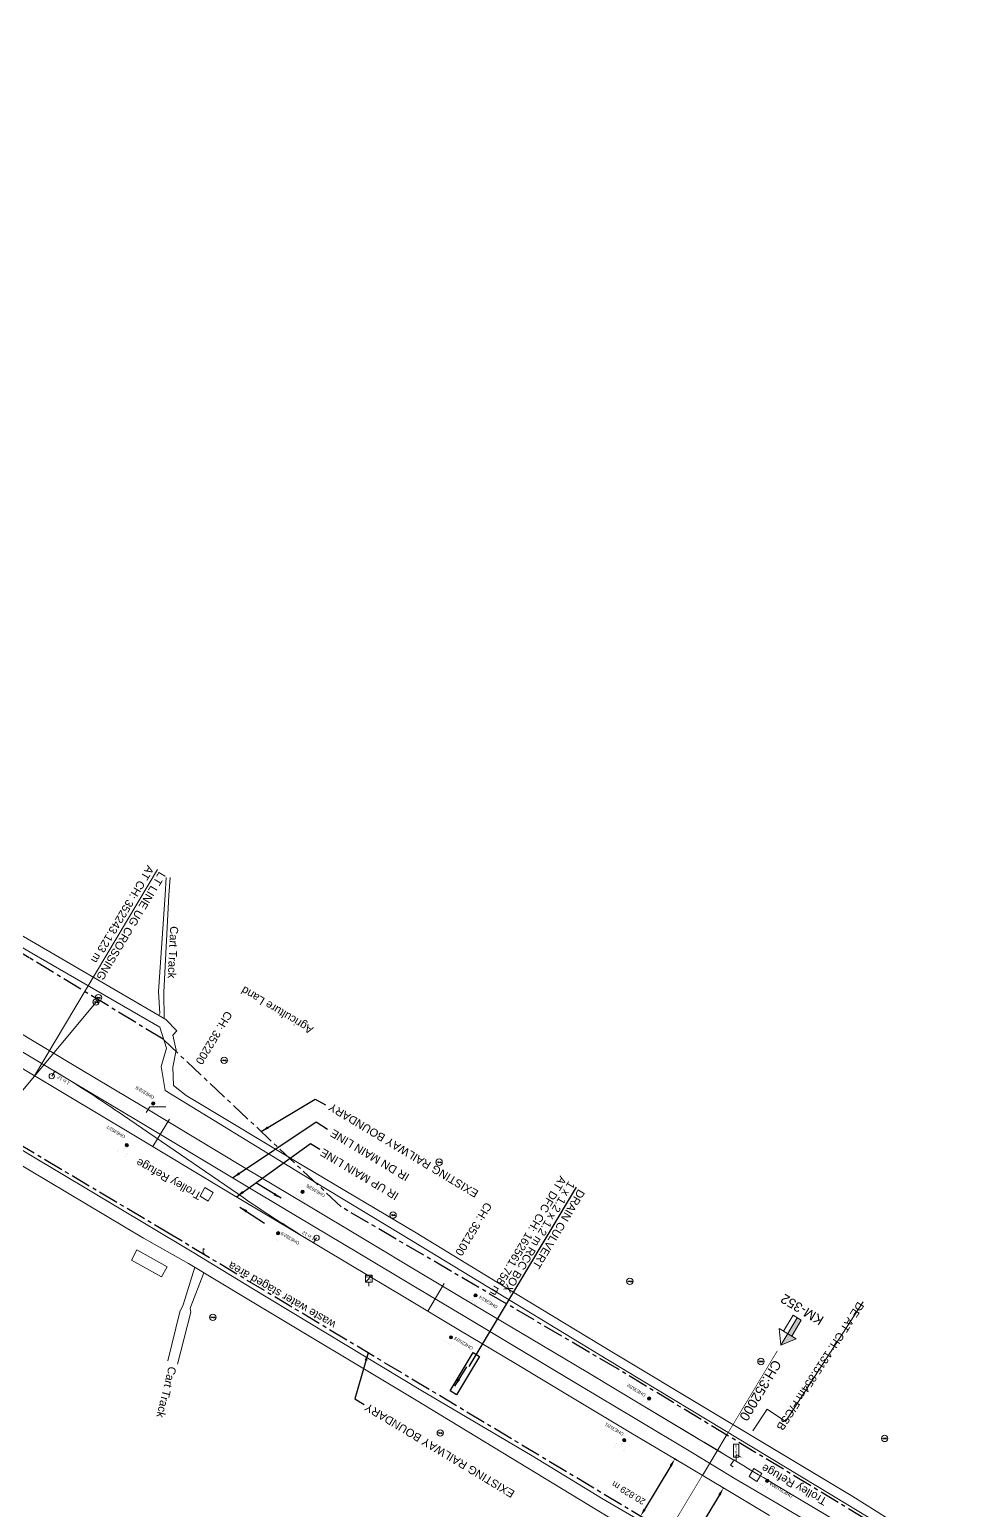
# Model space of a CAD drawing. Header units: metres. Extents: x 593168 to 611286, y 3401475 to 3412398.
# Drawn here: x 600756.5 to 601046.6, y 3407671.8 to 3408134.4 of the extents above; entities that cross this region are included whole.
import ezdxf
from ezdxf.enums import TextEntityAlignment as Align

# ---------------------------------------------------------------- set-up
doc = ezdxf.new("R2010")
doc.units = ezdxf.units.M
doc.header["$MEASUREMENT"] = 0
for name, pattern in [('CENTER', [2, 1.25, -0.25, 0.25, -0.25]), ('DASHED', [0.75, 0.5, -0.25]), ('PHANTOM2', [1.25, 0.625, -0.125, 0.125, -0.125, 0.125, -0.125])]:
    doc.linetypes.add(name, pattern=pattern)
doc.layers.get('Defpoints').update_dxf_attribs({"lineweight": 0})
for name, color, linetype, lineweight in [('Cart Track', 34, 'Continuous', 0), ('Commercial Building Pucca', 251, 'Continuous', 0), ('DFCC BOUNDARY', 6, 'CENTER', 0), ("DORAHA STN. SRJ's", 251, 'Continuous', 0), ('Electric Pole', 251, 'Continuous', 0), ('Existing IR Chainage', 7, 'Continuous', 0), ('Existing IR Track', 7, 'Continuous', 0), ('HT & LT DETAILS IN PLAN', 7, 'Continuous', 0), ('IR PROP. DETAILS', 190, 'Continuous', 18), ('KM STONE', 7, 'Continuous', 0), ('Lamp_Post', 251, 'Continuous', 0), ('OHE MAST', 8, 'Continuous', 0), ('OHE MAST TEXT', 8, 'Continuous', 0), ('PWR_LINE', 134, 'POWER', 0), ('Side Details', 251, 'Continuous', 0), ('SRJ13A', 251, 'Continuous', 0), ('STOP', 251, 'Continuous', 0), ('Subroad Edge', 34, 'Continuous', 0), ('Text1', 251, 'Continuous', 0), ('Trolley Stand', 251, 'Continuous', 0), ('Water Logged Area', 5, 'Continuous', 0), ('WL', 7, 'Continuous', 0)]:
    doc.layers.add(name, color=color, linetype=linetype, lineweight=lineweight)
for name, color, linetype in [('DRAIN CULVERT', 1, 'Continuous'), ('Existing Railway Boundary', 7, 'CENTER'), ('MATCH LINE', 7, 'Continuous')]:
    doc.layers.add(name, color=color, linetype=linetype)
doc.styles.add('CUT-FILL', font='cut-fill.shx', dxfattribs={"height": 2})
doc.styles.get("Standard").update_dxf_attribs({"font": 'arial.ttf'})
doc.styles.add('Style-Arial', font='arial.ttf')
doc.linetypes.add('POWER', pattern='A,10,-0.2,[131,ltypeshp.shx,S=0.4,R=0,X=-0.2,Y=0],-0.2,[131,ltypeshp.shx,S=0.4,R=180,X=1.2,Y=0],-1.2,-0.2,[131,ltypeshp.shx,S=0.4,R=0,X=-0.2,Y=0],-0.2,[131,ltypeshp.shx,S=0.4,R=180,X=1.2,Y=0],-1.2,-0.2,[131,ltypeshp.shx,S=0.4,R=0,X=-0.2,Y=0],-0.2,[131,ltypeshp.shx,S=0.4,R=180,X=1.2,Y=0],-1.2', length=14.8)
doc.dimstyles.new('ISO-25', dxfattribs={"dimtxt": 2.5, "dimasz": 2.5, "dimexe": 1.25, "dimexo": 0.625, "dimtad": 1, "dimtxsty": 'Standard', "dimcen": 2.5, "dimadec": 0, "dimazin": 0, "dimtfac": 1, "dimtmove": 0, "dimatfit": 3, "dimfxl": 1, "dimarcsym": 0})
doc.dimstyles.get("Standard").update_dxf_attribs({"dimtxt": 2.5, "dimasz": 0.18, "dimexe": 0.18, "dimexo": 0.0625, "dimgap": 0.09, "dimtad": 0, "dimtih": 1, "dimtoh": 1, "dimdec": 3, "dimzin": 0, "dimdsep": 46, "dimtxsty": 'Standard', "dimcen": 0.09, "dimaunit": 1, "dimadec": 4, "dimazin": 0, "dimtfac": 1, "dimtdec": 3, "dimtofl": 0, "dimtmove": 0, "dimatfit": 3, "dimfxl": 1, "dimtolj": 1, "dimtzin": 0, "dimarcsym": 0})

# ---------------------------------------------------------------- blocks, each defined once
blk = doc.blocks.new('EP')
blk.add_hatch(color=8).paths.add_polyline_path([(-0.21, -0.05), (-0.21, 0.16), (-0.93, -0.01), (-0.31, 0.07), (-0.31, -0.19), (0.31, 0), (0.31, -0.24), (0.94, -0.01), (0.41, -0.1), (0.43, 0.15)])
at = {"color": 8}
for p, q in [((-0.93, -0.01), (-0.21, 0.16)), ((-0.31, 0.07), (-0.93, -0.01)), ((-0.31, -0.19), (-0.31, 0.07)), ((0.31, 0), (-0.31, -0.19)), ((-0.21, 0.16), (-0.21, -0.05)), ((-0.21, -0.05), (0.43, 0.15)), ((0.31, -0.24), (0.31, 0)), ((0.43, 0.15), (0.41, -0.1)), ((0.94, -0.01), (0.31, -0.24)), ((0.41, -0.1), (0.94, -0.01))]:
    blk.add_line(p, q, dxfattribs=at)
blk.add_circle((0, 0), 1, dxfattribs=at)
blk = doc.blocks.new('LP')
for points in [[(0, 0), (0, 1.5)], [(0.25, 1.35), (0.44, 1.35)]]:
    blk.add_lwpolyline(points)
for centre, radius, start, end in [((0.07, 0.99), 0.519, 57.6425, 97.3165), ((0.34, 1.33), 0.094, 11.7012, 168.0476)]:
    blk.add_arc(centre, radius, start, end)
at = {"extrusion": (0, 0, -1)}
blk.add_ellipse((0, 0.01), major_axis=(0.308, 0), ratio=0.400495, dxfattribs=at)
blk.add_ellipse((0.35, 1.36), major_axis=(0.0017, 0.0438), ratio=0.461056, start_param=1.74022, end_param=4.575836)
blk = doc.blocks.new('WL')
at = {"layer": 'WL'}
for p, q in [((1.07, 3.42), (-1.06, 3.42)), ((-1.06, 3.42), (-1.06, 1.29)), ((-1.06, 1.29), (1.07, 1.29)), ((0, 1.29), (0, 0)), ((1.07, 1.29), (1.07, 3.42))]:
    blk.add_line(p, q, dxfattribs=at)
blk.add_lwpolyline([(-1.06, 1.29), (1.07, 3.42)], dxfattribs=at)
at = {"layer": 'WL', "style": 'CUT-FILL'}
for s, p in [('W', (-0.08, 3.25)), ('L', (0.61, 2.26))]:
    blk.add_text(s, height=0.739, rotation=180, dxfattribs=at).set_placement(p)
blk = doc.blocks.new('STOP')
at = {"layer": 'SRJ13A'}
blk.add_lwpolyline([(0.84, 5.38), (-0.84, 5.38), (-0.84, 1.32), (0.84, 1.32)], close=True, dxfattribs=at)
blk.add_lwpolyline([(0, 1.32), (0, 0)], dxfattribs=at)
at = {"layer": 'SRJ13A', "style": 'CUT-FILL'}
for s, p in [('S', (0.27, 5.16)), ('P', (0.13, 2.3)), ('O', (0.37, 3.27)), ('T', (0.31, 4.2))]:
    blk.add_text(s, height=0.739, rotation=180, dxfattribs=at).set_placement(p)
blk = doc.blocks.new('KM POST PLAN')
h = blk.add_hatch(color=256)
h.dxf.hatch_style = 1
h.paths.add_polyline_path([(0, -8.47), (-3, -8.47), (-3, -20), (0, -20)])
h.paths.add_polyline_path([(0, -8.47), (0, 0), (-6.25, -8.47)])
for points in [[(0, 0), (-6.25, -8.47), (6.25, -8.47)], [(0, 0), (0, -20)], [(0, 0), (6.25, -8.47)], [(3, -8.47), (3, -20), (-3, -20), (-3, -8.47)]]:
    blk.add_lwpolyline(points)
at = {"style": 'Style-Arial'}
blk.add_attdef('KM-POST', text='', height=6, dxfattribs=at).set_placement((0, -26, -263.95), align=Align.MIDDLE_CENTER)
blk = doc.blocks.new('OHE MAST')
h = blk.add_hatch(color=256)
h.dxf.hatch_style = 1
edge = h.paths.add_edge_path()
edge.add_arc((0, 0), 0.514, 0, 360)
at = {"const_width": 0.01}
for points in [[(1.5, 3.5), (1.5, 2), (-1.5, 2), (-1.5, 3.5)], [(0, 2), (0, 0)]]:
    blk.add_lwpolyline(points, dxfattribs=at)
blk.add_circle((0, 0), 0.514)
blk = doc.blocks.new('*D175')
at = {"layer": 'Defpoints', "color": 0, "linetype": 'ByBlock', "ltscale": 5, "transparency": 16777216}
for p in [(600972.69, 3407679.04), (600961.96, 3407661.16), (600962.46, 3407660.86)]:
    blk.add_point(p, dxfattribs=at)
at = {"layer": 'DFCC BOUNDARY', "color": 0, "linetype": 'ByBlock', "lineweight": -2, "ltscale": 5, "transparency": 16777216}
for p, q in [((600972.79, 3407678.98), (600973.29, 3407678.68)), ((600971.9, 3407676.6), (600963.75, 3407663.01)), ((600962.07, 3407661.1), (600962.57, 3407660.8))]:
    blk.add_line(p, q, dxfattribs=at)
at = {"layer": 'DFCC BOUNDARY', "color": 0, "linetype": 'ByBlock', "ltscale": 5, "transparency": 16777216}
for points in [[(600971.54, 3407676.81), (600972.26, 3407676.38), (600973.18, 3407678.74)], [(600963.39, 3407663.22), (600964.1, 3407662.79), (600962.46, 3407660.86)]]:
    blk.add_solid(points, dxfattribs=at)
at = {"layer": 'DFCC BOUNDARY', "color": 0, "linetype": 'ByBlock', "ltscale": 5, "transparency": 16777216, "insert": (600969.97, 3407661.01), "char_height": 2, "attachment_point": 5, "rotation": 149, "style": 'Style-Arial'}
blk.add_mtext('\\A1;20.849 m', dxfattribs=at)
blk = doc.blocks.new('TerminatorOpen_0.5')
at = {"color": 0, "linetype": 'ByBlock', "lineweight": -2}
for q in [(-1, 0.25), (-1, 0), (-1, -0.25)]:
    blk.add_line((0, 0), q, dxfattribs=at)
blk = doc.blocks.new('*D176')
at = {"layer": 'Defpoints', "color": 0, "linetype": 'ByBlock', "ltscale": 5, "transparency": 16777216}
for p in [(600958.78, 3407687.36), (600947.28, 3407669.97), (600948.06, 3407669.5)]:
    blk.add_point(p, dxfattribs=at)
at = {"layer": 'DFCC BOUNDARY', "color": 0, "linetype": 'ByBlock', "lineweight": -2, "ltscale": 5, "transparency": 16777216}
for p, q in [((600958.67, 3407687.42), (600957.88, 3407687.89)), ((600956.71, 3407685.69), (600948.56, 3407672.11)), ((600947.96, 3407669.56), (600947.17, 3407670.03))]:
    blk.add_line(p, q, dxfattribs=at)
at = {"layer": 'DFCC BOUNDARY', "color": 0, "linetype": 'ByBlock', "ltscale": 5, "transparency": 16777216}
for points in [[(600956.35, 3407685.9), (600957.06, 3407685.47), (600957.99, 3407687.83)], [(600948.21, 3407672.32), (600948.92, 3407671.9), (600947.28, 3407669.97)]]:
    blk.add_solid(points, dxfattribs=at)
at = {"layer": 'DFCC BOUNDARY', "color": 0, "linetype": 'ByBlock', "ltscale": 5, "transparency": 16777216, "insert": (600943.52, 3407677.23), "char_height": 2, "attachment_point": 5, "rotation": 149, "style": 'Style-Arial'}
blk.add_mtext('\\A1;20.829 m', dxfattribs=at)

msp = doc.modelspace()

# ---------------------------------------------------------------- linework, layer by layer
at = {"layer": 'Cart Track'}
for points in [[(600799.1169, 3407869.4422, 258.1887), (600798.8162, 3407864.0312, 258.1904), (600796.6933, 3407833.8501, 258.1714), (600797.1506, 3407826.9897, 258.1505), (600796.8305, 3407826.3797, 258.1284)], [(600798.4604, 3407825.3018, 258.1455), (600798.4223, 3407833.6956, 258.1744), (600799.996, 3407863.9985, 258.2484), (600800.4053, 3407869.4677, 258.245)], [(600799.6399, 3407718.5554, 258.3414), (600803.3943, 3407733.8377, 258.2644), (600804.4533, 3407735.9637, 258.2674), (600808.0424, 3407747.7473, 258.1256)], [(600810.8778, 3407746.0427, 258.1422), (600806.5865, 3407735.0009, 258.2654), (600806.7769, 3407733.6751, 258.2864), (600802.6283, 3407717.4916, 258.3194)]]:
    msp.add_polyline3d(points, dxfattribs=at)
at = {"layer": 'Commercial Building Pucca'}
msp.add_polyline3d([(600799.4388, 3407747.8704, 258.1375), (600797.6961, 3407744.7179, 258.1555), (600788.2417, 3407750.0026, 258.2954), (600789.9844, 3407753.1551, 258.2954)], close=True, dxfattribs=at)
at = {"layer": "DORAHA STN. SRJ's", "color": 88, "lineweight": 13, "flags": 128}
msp.add_lwpolyline([(601016.8472, 3407736.9046), (600992.5769, 3407699.5252), (600986.7888, 3407703.4371), (600982.38, 3407696.6471)], dxfattribs=at)
at = {"layer": 'DRAIN CULVERT'}
msp.add_lwpolyline([(600893.7594, 3407716.7556), (600927.3194, 3407772.7496)], dxfattribs=at)
msp.add_lwpolyline([(600889.8391, 3407707.8607), (600887.7805, 3407709.0945), (600894.9633, 3407721.0984), (600897.0218, 3407719.8646)], close=True, dxfattribs=at)
at = {"layer": 'Existing IR Chainage', "color": 7, "linetype": 'Continuous', "lineweight": 13, "flags": 128}
for points in [[(600800.1406, 3407793.9836), (600794.9944, 3407785.4094)], [(600885.9378, 3407742.6347), (600880.8007, 3407734.0551)], [(600974.2934, 3407695.5557), (600966.5956, 3407682.6815)]]:
    msp.add_lwpolyline(points, dxfattribs=at)
at = {"layer": 'Existing IR Track', "color": 0, "flags": 128}
msp.add_lwpolyline([(600976.4159, 3407687.5213), (600966.3727, 3407693.5387), (600948.6599, 3407704.1497), (600930.8062, 3407714.8449), (600913.1054, 3407725.371), (600895.266, 3407735.9797), (600878.4475, 3407746.0331), (600861.4857, 3407756.1723), (600842.4898, 3407767.5443), (600823.4851, 3407778.9217), (600792.5489, 3407797.529), (600771.9852, 3407809.7788), (600738.7427, 3407829.7062)], dxfattribs=at)
at = {"layer": 'Existing IR Track', "color": 0, "lineweight": 15, "flags": 128}
for points in [[(601005.2394, 3407664.8485), (600989.8195, 3407674.0071), (600976.8502, 3407681.5997), (600963.9949, 3407689.5025), (600946.1345, 3407700.1577), (600928.3273, 3407710.8159), (600910.6059, 3407721.4144), (600892.9101, 3407731.9977), (600875.9716, 3407742.1157), (600859.063, 3407752.2158), (600840.0055, 3407763.6137), (600821.0677, 3407774.9399), (600790.5822, 3407793.2302), (600769.971, 3407805.5989), (600751.7284, 3407816.4806)], [(600987.5237, 3407670.1681), (600974.4976, 3407677.9567), (600961.5924, 3407685.6731), (600943.7369, 3407696.36), (600926.0768, 3407706.9301), (600908.2162, 3407717.6321), (600890.5418, 3407728.2225), (600873.6015, 3407738.3656), (600856.8294, 3407748.4079), (600837.6387, 3407759.8701), (600818.596, 3407771.244), (600788.5231, 3407789.2935), (600767.7695, 3407801.7295), (600749.3494, 3407812.7163)]]:
    msp.add_lwpolyline(points, dxfattribs=at)
at = {"layer": 'Existing IR Track', "color": 0, "linetype": 'DASHED', "ltscale": 5, "flags": 128}
msp.add_lwpolyline([(600978.7416, 3407688.3642), (600977.4019, 3407689.1669), (600975.43, 3407685.8757), (600976.7697, 3407685.073)], dxfattribs=at)
at = {"layer": 'Existing Railway Boundary', "ltscale": 5}
for points in [[(601317.2433, 3407450.7097), (601224.899, 3407507.0908), (601103.8361, 3407576.9037), (601076.3041, 3407593.1922), (601027.0445, 3407622.1279), (600800.8989, 3407757.7565), (600729.53, 3407800.2216), (600590.7896, 3407882.7312), (600531.0891, 3407918.878), (600526.2178, 3407921.6024), (600502.3694, 3407935.4788), (600422.2553, 3407983.1065), (600376.8527, 3408011.2163), (600345.4847, 3408028.7629), (600315.7213, 3408046.6622), (600129.9447, 3408159.317), (599995.7813, 3408208.5798), (599954.336, 3408225.7264), (599945.3157, 3408214.7803), (599936.2222, 3408204.7154)], [(602240.837, 3406937.0674), (602116.2948, 3407010.7668), (601764.5806, 3407219.7883), (601759.3642, 3407222.2685), (601653.1238, 3407292.2946), (601441.2096, 3407415.0505), (601397.917, 3407440.7299), (601301.0475, 3407498.7265), (601241.8375, 3407534.2132), (601188.4611, 3407565.6026), (601139.5754, 3407594.3481), (601094.5264, 3407622.448), (600939.9459, 3407716.091), (600853.7892, 3407766.6119), (600798.1443, 3407818.9628), (600756.3389, 3407844.4101), (600651.5465, 3407908.0731), (600401.2293, 3408050.9686)]]:
    msp.add_lwpolyline(points, dxfattribs=at)
at = {"layer": 'HT & LT DETAILS IN PLAN', "lineweight": 13, "flags": 128}
msp.add_lwpolyline([(600757.995, 3407807.56), (600796.414, 3407871.9726)], dxfattribs=at)
msp.add_lwpolyline([(600757.995, 3407807.56), (600796.414, 3407871.9726)], dxfattribs=at)
at = {"layer": 'IR PROP. DETAILS'}
for points in [[(600763.3919, 3407807.4188), (600764.3578, 3407808.9471)], [(600794.054, 3407797.8976), (600792.9086, 3407796.0387)], [(600794.054, 3407797.8976), (600798.9832, 3407797.8976)], [(600846.111, 3407756.9158), (600845.1848, 3407755.363)]]:
    msp.add_lwpolyline(points, dxfattribs=at)
for points in [[(600764.3578, 3407808.9471, -0.01441333), (600785.7481, 3407795.1747), (600823.3275, 3407769.417, 0.01472229), (600845.1848, 3407755.363)], [(601416.1534, 3407425.7798), (600988.7507, 3407680.1794, -0.00071772), (600964.1023, 3407694.8986), (600944.4743, 3407706.6581)]]:
    msp.add_lwpolyline(points, format="xyb", dxfattribs=at)
for centre in [(600763.3919, 3407807.4188), (600846.111, 3407756.9158)]:
    msp.add_circle(centre, 0.8325, dxfattribs=at)
at = {"layer": 'MATCH LINE', "linetype": 'PHANTOM2', "ltscale": 15, "const_width": 0.2}
msp.add_lwpolyline([(600990.0138, 3407721.6411), (600933.14, 3407627.0235)], dxfattribs=at)
at = {"layer": 'PWR_LINE', "elevation": 262.978, "flags": 128}
msp.add_lwpolyline([(600744.7487, 3407791.6799), (600777.2099, 3407830.5962)], dxfattribs=at)
msp.add_lwpolyline([(600744.7487, 3407791.6799), (600777.2099, 3407830.5962)], dxfattribs=at)
at = {"layer": 'Subroad Edge'}
for points in [[(600963.7521, 3407653.6871, 258.1005), (600933.7456, 3407671.8926, 258.1485), (600911.9525, 3407685.1251, 258.0725), (600877.1955, 3407706.2085, 258.1185), (600824.3833, 3407737.9236, 258.1155), (600806.0995, 3407748.9153, 258.1095), (600792.0116, 3407756.8344, 258.2114), (600744.4428, 3407785.1476, 258.1724), (600709.2156, 3407805.8783, 258.2144), (600674.5898, 3407826.7213, 258.1395), (600603.492, 3407868.7656, 258.0835), (600565.6214, 3407890.6802, 258.0845), (600532.7257, 3407910.4057, 258.0955), (600488.0185, 3407937.4354, 258.0575), (600445.2705, 3407963.0509, 258.1085), (600429.7554, 3407972.5738, 258.1305), (600382.2869, 3408001.0583, 258.2724), (600379.9792, 3408003.1788, 258.3214), (600376.839, 3408005.1285, 258.4254), (600368.1322, 3408010.1907, 258.6703), (600367.1834, 3408010.3897, 258.7263), (600364.5416, 3408012.3183, 258.7963), (600351.0258, 3408020.4237, 258.8263), (600342.985, 3408025.5583, 258.5763)], [(600364.2099, 3408019.3109, 259.0302), (600365.2057, 3408016.6339, 258.9212), (600367.9563, 3408014.5102, 258.7963), (600384.5207, 3408004.3981, 258.3054), (600432.4556, 3407975.9142, 258.1555), (600468.5001, 3407954.3782, 258.0385), (600490.4942, 3407941.5282, 258.0315), (600511.7307, 3407928.8501, 257.9865), (600535.3557, 3407914.6012, 258.0545), (600568.19, 3407894.4473, 258.0475), (600594.8102, 3407878.7272, 258.0795), (600605.4856, 3407872.476, 257.9815), (600639.5062, 3407851.9306, 258.0725), (600676.6446, 3407830.4867, 258.1565), (600711.3424, 3407809.8644, 258.1904), (600793.5262, 3407760.8085, 258.1675), (600807.7109, 3407752.2411, 258.1724), (600825.921, 3407741.1987, 258.0555), (600878.6657, 3407709.3768, 258.0755), (600913.3839, 3407688.8322, 258.1265), (600935.5845, 3407675.2496, 258.0695), (600965.7924, 3407657.7199, 258.0965)], [(601024.5426, 3407669.2889, 257.9665), (601013.5389, 3407676.1186, 257.9795), (600969.314, 3407702.7077, 258.1005), (600938.3639, 3407721.3128, 258.1385), (600908.7589, 3407739.244, 258.0695), (600877.204, 3407758.5389, 258.1475), (600842.1547, 3407779.3565, 258.0815), (600805.3804, 3407801.3835, 257.9925), (600801.4127, 3407804.4683, 258.0005), (600801.1804, 3407810.1964, 258.1025), (600802.2642, 3407815.5678, 258.1525), (600801.2362, 3407820.206, 258.0545), (600802.4933, 3407821.5541, 258.2274), (600798.9934, 3407825.1183, 258.1305), (600724.4816, 3407868.5348, 258.0595)], [(601023.1752, 3407666.7556, 258.0785), (601012.0276, 3407673.5437, 258.0345), (600968.0632, 3407700.0894, 258.0765), (600937.0923, 3407718.8215, 258.1265), (600875.7457, 3407756.1045, 258.2094), (600841.0232, 3407777.1247, 258.0885), (600798.8309, 3407802.9621, 258.1764), (600797.5884, 3407810.4366, 258.1685), (600799.266, 3407816.1239, 258.1465), (600797.1852, 3407822.6877, 258.1145), (600757.1634, 3407845.8671, 258.1125), (600723.0046, 3407865.9471, 258.1355)]]:
    msp.add_polyline3d(points, dxfattribs=at)
at = {"layer": 'Trolley Stand'}
for points in [[(600809.7117, 3407769.9865, 259.555), (600811.2208, 3407772.6487, 259.703), (600813.7598, 3407771.0528, 259.758), (600812.2489, 3407768.3875, 259.758)], [(600983.6402, 3407680.8445, 259.778), (600981.1853, 3407682.3981, 259.758), (600982.6727, 3407684.8264, 259.729), (600985.1276, 3407683.2728, 259.729)]]:
    msp.add_polyline3d(points, close=True, dxfattribs=at)

# ---------------------------------------------------------------- block references
at = {"layer": 'Electric Pole', "xscale": 0.9997078269551627, "yscale": 0.9997078269551627, "zscale": 0.9997078269551627}
for p in [(600777.2099, 3407830.5962, 257.8455), (600778.009, 3407831.9279, 258.2604), (600817.2377, 3407812.3613, 257.9165), (600884.3701, 3407780.5601, 257.9545), (600869.9873, 3407764.032, 258.6553), (600943.9397, 3407743.347, 259.1652), (600813.7068, 3407732.1076, 258.0245), (600984.8845, 3407718.3044, 258.0655), (600884.7333, 3407695.9734, 257.9115), (601023.5393, 3407694.2629, 258.1814)]:
    msp.add_blockref('EP', p, dxfattribs=at)
at = {"layer": 'KM STONE', "xscale": 0.5, "yscale": 0.5, "zscale": 0.5, "rotation": 148.9903102435466}
msp.add_blockref('KM POST PLAN', (600991.0584, 3407723.3788), dxfattribs=at).add_auto_attribs({'KM-POST': 'KM-352'})
at = {"layer": 'Lamp_Post', "xscale": 0.9997078269551627, "yscale": 0.9997078269551627, "zscale": 0.9997078269551627}
msp.add_blockref('LP', (600810.6608, 3407751.9931, 258.2054), dxfattribs=at)
at = {"layer": 'OHE MAST', "rotation": 149.0208306544456}
for p in [(600795.0931, 3407798.9293), (600786.8204, 3407785.9145), (600841.7469, 3407771.3373), (600834.0854, 3407758.3797), (600895.7685, 3407738.9598), (600888.0768, 3407725.8462), (600949.9504, 3407706.7237), (600942.1933, 3407693.7), (600986.8636, 3407681.0433)]:
    msp.add_blockref('OHE MAST', p, dxfattribs=at)
at = {"layer": 'STOP', "xscale": 0.9997078269551627, "yscale": 0.9997078269551627, "zscale": 0.9997078269551627}
msp.add_blockref('STOP', (600977.1318, 3407687.0521, 259.653), dxfattribs=at)
at = {"layer": 'WL', "xscale": 0.9997078269551627, "yscale": 0.9997078269551627, "zscale": 0.9997078269551627}
msp.add_blockref('WL', (600862.4021, 3407741.8344, 259.4941), dxfattribs=at)

# ---------------------------------------------------------------- texts
at = {"layer": 'Cart Track'}
for rotation, p in [(267.252218, (600800.4062, 3407854.337, 156.3202)), (256.197189, (600799.9341, 3407716.932, 156.3202))]:
    msp.add_text('Cart Track', height=2.5, rotation=rotation, dxfattribs=at).set_placement(p)
at = {"layer": "DORAHA STN. SRJ's", "lineweight": 13, "insert": (601016.1945, 3407736.5113), "char_height": 2.5, "width": 44.310993, "attachment_point": 4, "rotation": 237.004561, "line_spacing_factor": 0.648, "style": 'Style-Arial'}
msp.add_mtext('\\pxsm1;{\\C88;DE AT CH: 1315.854m F/CSB}', dxfattribs=at)
at = {"layer": 'DRAIN CULVERT'}
for s, p in [('AT DFC CH: 162561.758 m', (600922.1572, 3407776.5144)), ('1 x 1.2 x 1.2 m RCC BOX', (600924.8483, 3407774.8288)), ('DRAIN CULVERT', (600927.8942, 3407772.3466))]:
    msp.add_text(s, height=2.5, rotation=239.02356, dxfattribs=at).set_placement(p)
at = {"layer": 'Existing IR Chainage', "color": 7, "lineweight": 0, "attachment_point": 6, "style": 'Style-Arial'}
for s, insert, char_height, rotation, line_spacing_factor in [('CH: 352200', (600809.2585, 3407811.4092), 2.5, 239.028199, 0.60036), ('CH: 352100', (600890.3599, 3407751.6425), 2.5, 239.088869, 0.60036), ('CH:352000', (600979.2783, 3407700.1582), 3, 239.123752, 0.6003)]:
    msp.add_mtext(s, dxfattribs=dict(at, insert=insert, char_height=char_height, rotation=rotation, line_spacing_factor=line_spacing_factor))
at = {"layer": 'Existing IR Track', "color": 7, "lineweight": -3}
for s, p in [('IR DN MAIN LINE', (600850.7312, 3407789.9302)), ('IR UP MAIN LINE', (600847.5726, 3407783.9162))]:
    msp.add_text(s, height=2.5, rotation=149, dxfattribs=at).set_placement(p, align=Align.MIDDLE_RIGHT)
at = {"layer": 'Existing Railway Boundary', "linetype": 'Continuous', "ltscale": 5}
for p in [(600850.8381, 3407799.1622, 613.7163), (600862.1526, 3407705.3884, 613.7163)]:
    msp.add_text('EXISTING RAILWAY BOUNDARY', height=2.5, rotation=149, dxfattribs=at).set_placement(p, align=Align.RIGHT)
at = {"layer": 'HT & LT DETAILS IN PLAN', "style": 'Style-Arial'}
for s, p in [('AT CH: 352243.123 m', (600793.3021, 3407873.5219)), ('AT CH: 352243.123 m', (600793.3021, 3407873.5219)), ('LT LINE UG CROSSING', (600796.9533, 3407871.5116)), ('LT LINE UG CROSSING', (600796.9533, 3407871.5116))]:
    msp.add_text(s, height=2.5, rotation=239.185922, dxfattribs=at).set_placement(p)
at = {"layer": 'IR PROP. DETAILS'}
for p in [(600769.1024, 3407805.48, 259.885), (600845.6095, 3407756.941, 259.885)]:
    msp.add_text('1 in 12', height=1, rotation=149, dxfattribs=at).set_placement(p)
at = {"layer": 'OHE MAST TEXT'}
for s, p in [('OHE352/8', (600795.5217, 3407801.0693, 260.337)), ('OHE352/7', (600786.4565, 3407788.8019, 260.712)), ('OHE352/6', (600848.8953, 3407770.3849, 259.757)), ('OHE352/5', (600840.8851, 3407755.5226, 259.65)), ('OHE352/4', (600902.7845, 3407735.6181, 259.305)), ('OHE352/3', (600895.0719, 3407722.7395, 259.669)), ('OHE352/2', (600949.0235, 3407708.0696, 258.785)), ('OHE352/1', (600942.1433, 3407695.9011, 258.732)), ('OHE351/30A', (600994.9217, 3407676.496, 259.486))]:
    msp.add_text(s, height=1, rotation=149, dxfattribs=at).set_placement(p)
at = {"layer": 'Side Details'}
msp.add_text('Agriculture Land', height=2.5, rotation=149, dxfattribs=at).set_placement((600845.3174, 3407822.5411, 156.3202))
at = {"layer": 'Text1'}
for p in [(600810.4436, 3407770.8235, 156.3202), (600810.4436, 3407770.8235, 156.3202), (601005.7611, 3407675.3627, 156.3202), (601005.7611, 3407675.3627, 156.3202)]:
    msp.add_text('Trolley Refuge', height=2.5, rotation=151.044359, dxfattribs=at).set_placement(p)
at = {"layer": 'Water Logged Area'}
msp.add_text('waste water staged area', height=2.5, rotation=150, dxfattribs=at).set_placement((600852.3488, 3407730.5406))

# ---------------------------------------------------------------- dimensions: what is measured, and where the dimension line sits
at = {"layer": 'DFCC BOUNDARY', "color": 7, "linetype": 'ByBlock', "ltscale": 5}
for base, p1, p2, picture, middle in [((600947.2789, 3407669.9665), (600958.7764, 3407687.3585), (600948.0635, 3407669.496), '*D176', (600943.5184, 3407677.2328)), ((600962.4603, 3407660.8617), (600972.6869, 3407679.0394), (600961.9636, 3407661.1595), '*D175', (600969.9654, 3407661.0105))]:
    dim = msp.add_linear_dim(base=base, p1=p1, p2=p2, angle=239.047191, dimstyle='Standard', override={"dimtxt": 2, "dimasz": 2.5, "dimexe": 0.125, "dimexo": 0.125, "dimgap": 0.125, "dimtad": 1, "dimtih": 0, "dimtoh": 0, "dimdec": 3, "dimzin": 11, "dimpost": ' m', "dimtxsty": 'Style-Arial', "dimsah": 1, "dimadec": 4, "dimazin": 3, "dimtmove": 2, "dimatfit": 1, "dimldrblk": 'TerminatorOpen_0.5', "dimfrac": 2, "dimtzin": 11}, dxfattribs=at)
    dim.commit()
    dim.dimension.update_dxf_attribs({"geometry": picture, "text_midpoint": middle, "dimtype": 129, "text_rotation": 149})

# ---------------------------------------------------------------- leaders
at = {"layer": 'DRAIN CULVERT'}
msp.add_leader([(600889.2758, 3407710.6119, 0.011), (600892.9808, 3407716.6141, -0.0165)], dimstyle='ISO-25', override={"dimtxt": 3, "dimasz": 2.5, "dimgap": 0.625, "dimtad": 0, "dimdec": 3, "dimzin": 2, "dimtdec": 3}, dxfattribs=at)
at = {"layer": 'Existing IR Track', "color": 7, "lineweight": -3}
for points, override in [([(600819.8754, 3407775.6553, 1137.655), (600845.9453, 3407793.1204, 1137.655), (600849.5423, 3407790.8956, 1137.655)], {"dimtxt": 3, "dimasz": 2.5, "dimgap": 0.625, "dimtad": 0, "dimdec": 3, "dimzin": 2, "dimtdec": 3}), ([(600821.0926, 3407769.7528, 1137.655), (600844.186, 3407786.4456, 1137.655), (600847.1588, 3407784.667, 1137.655)], {"dimtxt": 3, "dimasz": 2.5, "dimgap": 0.625, "dimtad": 0, "dimdec": 3, "dimzin": 2, "dimtdec": 3}), ([(600835.0047, 3407769.2777), (600827.0931, 3407774.1389)], {"dimtxt": 3, "dimasz": 2.5, "dimtad": 0, "dimdec": 3, "dimzin": 2, "dimtdec": 3}), ([(600822.1233, 3407766.5586), (600829.7838, 3407761.5301)], {"dimtxt": 3, "dimasz": 2.5, "dimtad": 0, "dimdec": 3, "dimzin": 2, "dimtdec": 3})]:
    msp.add_leader(points, dimstyle='ISO-25', override=override, dxfattribs=at)
at = {"layer": 'Existing Railway Boundary', "linetype": 'Continuous', "ltscale": 5}
msp.add_leader([(600828.8071, 3407790.1151), (600845.6872, 3407800.2323), (600848.9209, 3407798.4756)], dimstyle='ISO-25', override={"dimtxt": 3, "dimasz": 2.5, "dimgap": 0.625, "dimtad": 0, "dimdec": 3, "dimzin": 2, "dimtdec": 3}, dxfattribs=at)
at = {"layer": 'Existing Railway Boundary', "linetype": 'Continuous', "lineweight": 0, "ltscale": 5}
msp.add_leader([(600862.2019, 3407720.9906), (600858.0143, 3407706.6707), (600860.9735, 3407704.8881)], dimstyle='ISO-25', override={"dimtxt": 3, "dimasz": 2.5, "dimgap": 0.625, "dimtad": 0, "dimdec": 3, "dimzin": 2, "dimtdec": 3}, dxfattribs=at)

doc.saveas('drawing.dxf')
